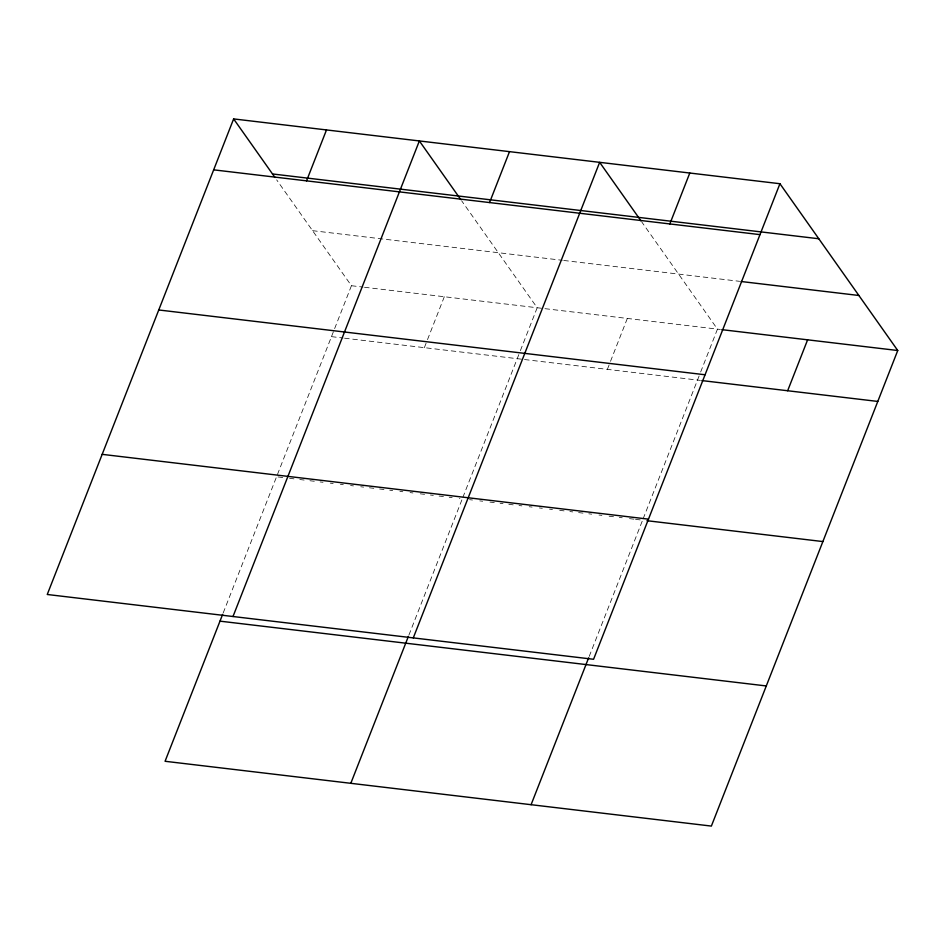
<?xml version="1.0" encoding="UTF-8"?>
<svg xmlns="http://www.w3.org/2000/svg" width="945" height="945" viewBox="0 0 945 945"><rect width="100%" height="100%" fill="white"/><g stroke="black" fill="none" stroke-linecap="round" stroke-linejoin="round"><path stroke-width="0.71" stroke-dasharray="4.72 3.54" d="M223.185 612.974L334.105 329.935M334.636 328.6L351.434 285.721L276.672 179.869M424.352 347.654L426.986 340.956M427.506 339.609L444.315 296.73M408.937 635.016L462.306 498.806L459.412 498.464M462.849 497.424L519.856 351.965M520.376 350.63L537.185 307.751L461.585 200.718M607.375 369.365L609.997 362.667M610.517 361.321L627.326 318.441M589.219 656.397L642.6 520.187L635.323 519.325M643.132 518.817L700.139 373.358M700.658 372.011L717.468 329.132L641.868 222.099M312.559 230.674L562.275 260.288M563.728 260.466L739.651 281.326M351.434 285.721L363.045 287.091M364.498 287.268L720.374 329.474M331.482 336.644L343.094 338.015M344.547 338.192L523.046 359.36M524.499 359.537L700.422 380.398M278.019 476.941L283.819 477.638M289.631 478.324L293.978 478.843M299.789 479.528L304.136 480.048M309.936 480.733L314.295 481.253M320.095 481.938L323.001 482.281M330.254 483.143L333.16 483.486M340.413 484.348L343.318 484.69M350.571 485.553L353.477 485.895M360.73 486.758L363.636 487.1M369.436 487.785L373.795 488.305M379.595 488.99L383.954 489.51M389.753 490.195L392.659 490.538M399.912 491.4L402.818 491.743M410.071 492.605L412.977 492.947M420.23 493.81L424.577 494.329M430.388 495.015L433.294 495.357M439.094 496.054L443.441 496.562M449.253 497.259L452.159 497.602M469.582 499.669L472.488 500.011M479.753 500.874L482.671 501.216M489.935 502.078L494.294 502.598M500.118 503.283L503.023 503.638M508.835 504.323L513.194 504.843M519.018 505.528L521.923 505.87M529.188 506.733L532.094 507.075M539.371 507.937L542.276 508.292M549.541 509.154L552.447 509.497M559.723 510.359L564.082 510.879M569.894 511.564L572.812 511.906M578.623 512.603L582.982 513.111M588.806 513.808L591.712 514.151M598.976 515.013L601.882 515.356M609.159 516.218L613.518 516.738M619.329 517.423L622.235 517.777M629.512 518.64L633.871 519.148"/><path stroke-width="1.42" d="M233.628 118.916L47.25 594.488L593.566 659.279L779.932 183.72L233.628 118.916L275.007 177.506M306.546 180.849L326.497 129.938M222.654 614.345L165.068 761.28L711.372 826.084L897.75 350.512L779.932 183.72M233.002 616.518L419.367 140.947L460.747 199.537M489.557 202.561L509.509 151.637M350.808 783.322L408.394 636.375M413.284 637.899L599.65 162.327L641.029 220.917M669.84 223.941L689.791 173.018M531.09 804.703L588.676 657.755M787.657 390.746L807.609 339.822M272.503 173.963L818.819 238.754M213.664 169.84L759.981 234.632M741.104 281.504L858.875 295.478M721.826 329.651L897.75 350.512M158.748 309.972L705.064 374.763M701.875 380.575L877.799 401.436M102.166 454.344L648.483 519.148M646.959 520.707L822.882 541.568M219.984 621.149L766.3 685.952"/></g></svg>
